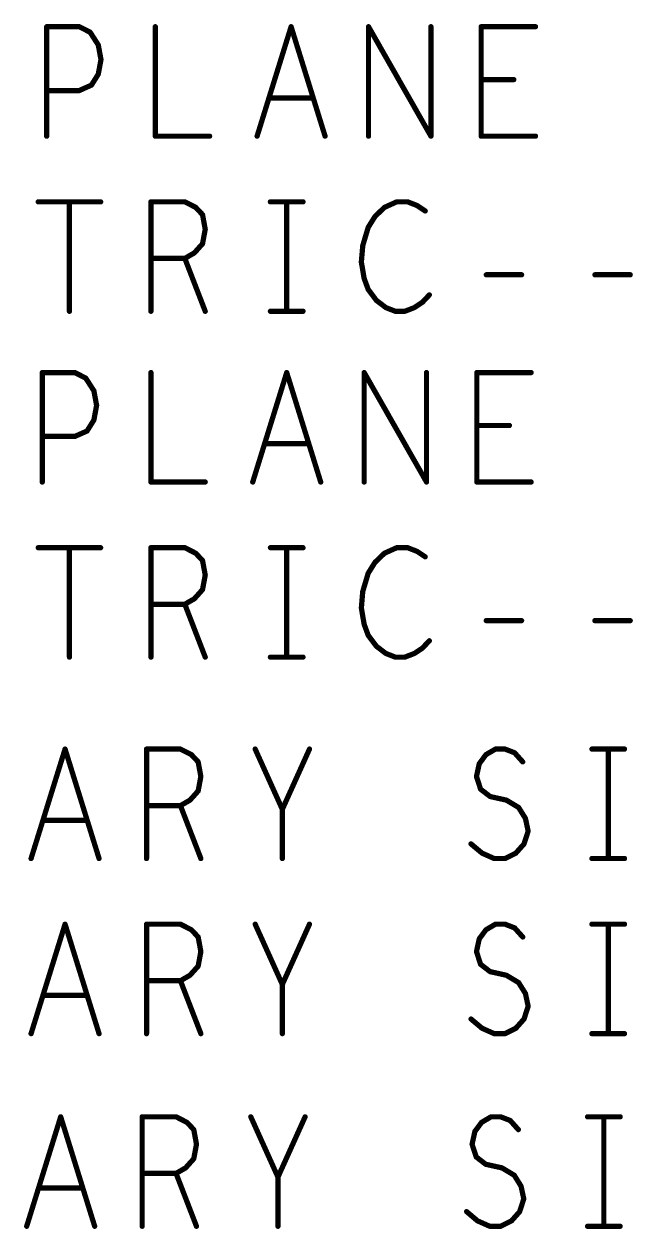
# Model space of a CAD drawing. Extents: x -18 to 16.1, y -6.6 to 15.5.
# Drawn here: x 10.707 to 11.402, y 8.502 to 9.878 of the extents above; entities that cross this region are included whole.
import ezdxf

# ---------------------------------------------------------------- set-up
doc = ezdxf.new("R2010")
doc.units = 0
doc.layers.get('0').update_dxf_attribs({"linetype": 'CONTINUOUS'})
doc.layers.add('FAB', color=13, linetype='CONTINUOUS')

# ---------------------------------------------------------------- blocks, each defined once
blk = doc.blocks.new('ROUND_1')
at = {"const_width": 0.003}
blk.add_lwpolyline([(-0.0015, 0, 1), (0.0015, 0, 1)], format="xyb", close=True, dxfattribs=at)

msp = doc.modelspace()

# ---------------------------------------------------------------- linework, layer by layer
at = {"layer": 'FAB', "const_width": 0.006}
for points in [[(10.7325, 9.75), (10.7325, 9.875)], [(10.7325, 9.875), (10.7697, 9.875)], [(10.7697, 9.875), (10.7821, 9.8687)], [(10.7821, 9.8687), (10.7914, 9.8542)], [(10.8565, 9.875), (10.8565, 9.75)], [(10.9727, 9.75), (11.0115, 9.875)], [(11.0115, 9.875), (11.0503, 9.75)], [(11.0999, 9.75), (11.0999, 9.875)], [(11.0999, 9.875), (11.1711, 9.75)], [(11.1711, 9.75), (11.1711, 9.875)], [(11.2285, 9.75), (11.2285, 9.875)], [(11.2285, 9.875), (11.2905, 9.875)], [(10.7914, 9.8542), (10.7945, 9.8375)], [(10.7945, 9.8375), (10.7914, 9.8208)], [(10.7836, 9.8083), (10.7697, 9.8021)], [(10.7914, 9.8208), (10.7836, 9.8083)], [(11.2657, 9.8146), (11.2285, 9.8146)], [(10.7697, 9.8021), (10.7325, 9.8021)], [(11.0363, 9.7937), (10.9867, 9.7937)], [(10.8565, 9.75), (10.9185, 9.75)], [(11.2905, 9.75), (11.2285, 9.75)], [(10.7229, 9.675), (10.7941, 9.675)], [(10.7585, 9.675), (10.7585, 9.55)], [(10.8515, 9.55), (10.8515, 9.675)], [(10.8515, 9.675), (10.8902, 9.675)], [(10.8902, 9.675), (10.9026, 9.6687)], [(10.9879, 9.675), (11.0251, 9.675)], [(11.0065, 9.675), (11.0065, 9.55)], [(11.1321, 9.675), (11.1181, 9.6687)], [(11.1445, 9.675), (11.1321, 9.675)], [(11.1553, 9.6708), (11.1445, 9.675)], [(11.1646, 9.6646), (11.1553, 9.6708)], [(10.9026, 9.6687), (10.9104, 9.6604)], [(10.9104, 9.6604), (10.9135, 9.6437)], [(11.1073, 9.6583), (11.0995, 9.6458)], [(11.1181, 9.6687), (11.1073, 9.6583)], [(10.9135, 9.6437), (10.9104, 9.6271)], [(11.0995, 9.6458), (11.0933, 9.625)], [(10.9011, 9.6167), (10.8902, 9.6104)], [(10.9104, 9.6271), (10.9011, 9.6167)], [(11.0933, 9.625), (11.0917, 9.6062)], [(10.8902, 9.6104), (10.8515, 9.6104)], [(10.8902, 9.6104), (10.9135, 9.55)], [(11.0917, 9.6062), (11.0949, 9.5875)], [(11.2343, 9.5917), (11.2746, 9.5917)], [(11.3583, 9.5917), (11.3986, 9.5917)], [(11.0949, 9.5875), (11.0995, 9.575)], [(11.0995, 9.575), (11.1088, 9.5625)], [(11.1088, 9.5625), (11.1197, 9.5542)], [(11.1522, 9.5542), (11.1615, 9.5604)], [(11.1615, 9.5604), (11.1693, 9.5687)], [(10.9879, 9.55), (11.0251, 9.55)], [(11.1197, 9.5542), (11.1305, 9.55)], [(11.1305, 9.55), (11.1413, 9.55)], [(11.1413, 9.55), (11.1522, 9.5542)], [(10.7275, 9.355), (10.7275, 9.48)], [(10.7275, 9.48), (10.7647, 9.48)], [(10.7647, 9.48), (10.7771, 9.4737)], [(10.8515, 9.48), (10.8515, 9.355)], [(10.9677, 9.355), (11.0065, 9.48)], [(11.0065, 9.48), (11.0453, 9.355)], [(11.0949, 9.355), (11.0949, 9.48)], [(11.0949, 9.48), (11.1661, 9.355)], [(11.1661, 9.355), (11.1661, 9.48)], [(11.2235, 9.355), (11.2235, 9.48)], [(11.2235, 9.48), (11.2855, 9.48)], [(10.7771, 9.4737), (10.7864, 9.4592)], [(10.7864, 9.4592), (10.7895, 9.4425)], [(10.7895, 9.4425), (10.7864, 9.4258)], [(10.7864, 9.4258), (10.7786, 9.4133)], [(10.7786, 9.4133), (10.7647, 9.4071)], [(11.2607, 9.4196), (11.2235, 9.4196)], [(10.7647, 9.4071), (10.7275, 9.4071)], [(11.0313, 9.3987), (10.9817, 9.3987)], [(10.8515, 9.355), (10.9135, 9.355)], [(11.2855, 9.355), (11.2235, 9.355)], [(10.7229, 9.28), (10.7941, 9.28)], [(10.7585, 9.28), (10.7585, 9.155)], [(10.8515, 9.155), (10.8515, 9.28)], [(10.8515, 9.28), (10.8902, 9.28)], [(10.8902, 9.28), (10.9026, 9.2737)], [(10.9026, 9.2737), (10.9104, 9.2654)], [(10.9879, 9.28), (11.0251, 9.28)], [(11.0065, 9.28), (11.0065, 9.155)], [(11.1181, 9.2737), (11.1073, 9.2633)], [(11.1321, 9.28), (11.1181, 9.2737)], [(11.1445, 9.28), (11.1321, 9.28)], [(11.1553, 9.2758), (11.1445, 9.28)], [(11.1646, 9.2696), (11.1553, 9.2758)], [(10.9104, 9.2654), (10.9135, 9.2487)], [(11.1073, 9.2633), (11.0995, 9.2508)], [(10.9135, 9.2487), (10.9104, 9.2321)], [(11.0995, 9.2508), (11.0933, 9.23)], [(10.9104, 9.2321), (10.9011, 9.2217)], [(11.0933, 9.23), (11.0917, 9.2112)], [(10.9011, 9.2217), (10.8902, 9.2154)], [(10.8902, 9.2154), (10.8515, 9.2154)], [(10.8902, 9.2154), (10.9135, 9.155)], [(11.0917, 9.2112), (11.0949, 9.1925)], [(11.0949, 9.1925), (11.0995, 9.18)], [(11.2343, 9.1967), (11.2746, 9.1967)], [(11.3583, 9.1967), (11.3986, 9.1967)], [(11.0995, 9.18), (11.1088, 9.1675)], [(11.1088, 9.1675), (11.1197, 9.1592)], [(11.1522, 9.1592), (11.1615, 9.1654)], [(11.1615, 9.1654), (11.1693, 9.1737)], [(10.9879, 9.155), (11.0251, 9.155)], [(11.1197, 9.1592), (11.1305, 9.155)], [(11.1305, 9.155), (11.1413, 9.155)], [(11.1413, 9.155), (11.1522, 9.1592)], [(10.7147, 8.925), (10.7535, 9.05)], [(10.7535, 9.05), (10.7923, 8.925)], [(10.8465, 8.925), (10.8465, 9.05)], [(10.8465, 9.05), (10.8852, 9.05)], [(10.8852, 9.05), (10.8976, 9.0437)], [(10.8976, 9.0437), (10.9054, 9.0354)], [(11.0015, 8.9812), (10.9705, 9.05)], [(11.0325, 9.05), (11.0015, 8.9812)], [(11.2263, 9.0333), (11.234, 9.0437)], [(11.234, 9.0437), (11.2448, 9.05)], [(11.2448, 9.05), (11.2557, 9.05)], [(11.2557, 9.05), (11.2666, 9.0458)], [(11.2666, 9.0458), (11.2759, 9.0354)], [(11.3549, 9.05), (11.3921, 9.05)], [(11.3735, 9.05), (11.3735, 8.925)], [(10.9054, 9.0354), (10.9085, 9.0187)], [(11.2231, 9.0187), (11.2263, 9.0333)], [(10.9085, 9.0187), (10.9054, 9.0021)], [(11.2278, 9.0042), (11.2231, 9.0187)], [(10.9054, 9.0021), (10.8961, 8.9917)], [(11.2387, 8.9958), (11.2278, 9.0042)], [(10.8852, 8.9854), (10.8465, 8.9854)], [(10.8961, 8.9917), (10.8852, 8.9854)], [(10.8852, 8.9854), (10.9085, 8.925)], [(11.2572, 8.9917), (11.2387, 8.9958)], [(11.2712, 8.9833), (11.2572, 8.9917)], [(11.279, 8.9708), (11.2712, 8.9833)], [(10.7783, 8.9687), (10.7287, 8.9687)], [(11.0015, 8.925), (11.0015, 8.9812)], [(11.2821, 8.9563), (11.279, 8.9708)], [(11.2774, 8.9417), (11.2821, 8.9563)], [(11.2169, 8.9417), (11.2294, 8.9312)], [(11.2681, 8.9312), (11.2774, 8.9417)], [(11.2294, 8.9312), (11.2433, 8.925)], [(11.2557, 8.925), (11.2681, 8.9312)], [(11.2433, 8.925), (11.2557, 8.925)], [(11.3549, 8.925), (11.3921, 8.925)], [(10.7147, 8.725), (10.7535, 8.85)], [(10.7535, 8.85), (10.7923, 8.725)], [(10.8465, 8.725), (10.8465, 8.85)], [(10.8465, 8.85), (10.8852, 8.85)], [(10.8852, 8.85), (10.8976, 8.8437)], [(11.0015, 8.7812), (10.9705, 8.85)], [(11.0325, 8.85), (11.0015, 8.7812)], [(11.234, 8.8437), (11.2448, 8.85)], [(11.2448, 8.85), (11.2557, 8.85)], [(11.2557, 8.85), (11.2666, 8.8458)], [(11.2666, 8.8458), (11.2759, 8.8354)], [(11.3549, 8.85), (11.3921, 8.85)], [(11.3735, 8.85), (11.3735, 8.725)], [(10.8976, 8.8437), (10.9054, 8.8354)], [(10.9054, 8.8354), (10.9085, 8.8187)], [(11.2231, 8.8187), (11.2263, 8.8333)], [(11.2263, 8.8333), (11.234, 8.8437)], [(10.9085, 8.8187), (10.9054, 8.8021)], [(11.2278, 8.8042), (11.2231, 8.8187)], [(11.2387, 8.7958), (11.2278, 8.8042)], [(10.8961, 8.7917), (10.8852, 8.7854)], [(10.9054, 8.8021), (10.8961, 8.7917)], [(11.2572, 8.7917), (11.2387, 8.7958)], [(11.2712, 8.7833), (11.2572, 8.7917)], [(10.8852, 8.7854), (10.8465, 8.7854)], [(10.8852, 8.7854), (10.9085, 8.725)], [(11.0015, 8.725), (11.0015, 8.7812)], [(11.279, 8.7708), (11.2712, 8.7833)], [(10.7783, 8.7687), (10.7287, 8.7687)], [(11.2821, 8.7563), (11.279, 8.7708)], [(11.2774, 8.7417), (11.2821, 8.7563)], [(11.2169, 8.7417), (11.2294, 8.7312)], [(11.2681, 8.7312), (11.2774, 8.7417)], [(11.2294, 8.7312), (11.2433, 8.725)], [(11.2433, 8.725), (11.2557, 8.725)], [(11.2557, 8.725), (11.2681, 8.7312)], [(11.3549, 8.725), (11.3921, 8.725)], [(10.7097, 8.505), (10.7485, 8.63)], [(10.7485, 8.63), (10.7873, 8.505)], [(10.8415, 8.505), (10.8415, 8.63)], [(10.8415, 8.63), (10.8802, 8.63)], [(10.8802, 8.63), (10.8926, 8.6237)], [(10.9965, 8.5612), (10.9655, 8.63)], [(11.0275, 8.63), (10.9965, 8.5612)], [(11.229, 8.6237), (11.2398, 8.63)], [(11.2398, 8.63), (11.2507, 8.63)], [(11.2507, 8.63), (11.2616, 8.6258)], [(11.2616, 8.6258), (11.2709, 8.6154)], [(11.3499, 8.63), (11.3871, 8.63)], [(11.3685, 8.63), (11.3685, 8.505)], [(10.8926, 8.6237), (10.9004, 8.6154)], [(10.9004, 8.6154), (10.9035, 8.5987)], [(11.2181, 8.5987), (11.2213, 8.6133)], [(11.2213, 8.6133), (11.229, 8.6237)], [(10.9035, 8.5987), (10.9004, 8.5821)], [(11.2228, 8.5842), (11.2181, 8.5987)], [(11.2337, 8.5758), (11.2228, 8.5842)], [(10.8911, 8.5717), (10.8802, 8.5654)], [(10.9004, 8.5821), (10.8911, 8.5717)], [(11.2522, 8.5717), (11.2337, 8.5758)], [(11.2662, 8.5633), (11.2522, 8.5717)], [(10.8802, 8.5654), (10.8415, 8.5654)], [(10.8802, 8.5654), (10.9035, 8.505)], [(10.9965, 8.505), (10.9965, 8.5612)], [(11.274, 8.5508), (11.2662, 8.5633)], [(10.7733, 8.5487), (10.7237, 8.5487)], [(11.2771, 8.5363), (11.274, 8.5508)], [(11.2724, 8.5217), (11.2771, 8.5363)], [(11.2119, 8.5217), (11.2243, 8.5112)], [(11.2631, 8.5112), (11.2724, 8.5217)], [(11.2243, 8.5112), (11.2383, 8.505)], [(11.2383, 8.505), (11.2507, 8.505)], [(11.2507, 8.505), (11.2631, 8.5112)], [(11.3499, 8.505), (11.3871, 8.505)]]:
    msp.add_lwpolyline(points, dxfattribs=at)

# ---------------------------------------------------------------- block references
at = {"layer": 'FAB'}
for p in [(10.7325, 9.875), (10.7325, 9.875), (10.7697, 9.875), (10.7697, 9.875), (10.7821, 9.8687), (10.7821, 9.8687), (10.8565, 9.875), (11.0115, 9.875), (11.0115, 9.875), (11.0999, 9.875), (11.0999, 9.875), (11.1711, 9.875), (11.2285, 9.875), (11.2285, 9.875), (11.2905, 9.875), (10.7914, 9.8542), (10.7914, 9.8542), (10.7945, 9.8375), (10.7945, 9.8375), (10.7836, 9.8083), (10.7836, 9.8083), (10.7914, 9.8208), (10.7914, 9.8208), (11.2285, 9.8146), (11.2657, 9.8146), (10.7325, 9.8021), (10.7697, 9.8021), (10.7697, 9.8021), (10.9867, 9.7937), (11.0363, 9.7937), (10.7325, 9.75), (10.8565, 9.75), (10.8565, 9.75), (10.9185, 9.75), (10.9727, 9.75), (11.0503, 9.75), (11.0999, 9.75), (11.1711, 9.75), (11.1711, 9.75), (11.2285, 9.75), (11.2285, 9.75), (11.2905, 9.75), (10.7229, 9.675), (10.7585, 9.675), (10.7941, 9.675), (10.8515, 9.675), (10.8515, 9.675), (10.8902, 9.675), (10.8902, 9.675), (10.9879, 9.675), (11.0065, 9.675), (11.0251, 9.675), (11.1321, 9.675), (11.1321, 9.675), (11.1445, 9.675), (11.1445, 9.675), (11.1553, 9.6708), (11.1553, 9.6708), (10.9026, 9.6687), (10.9026, 9.6687), (10.9104, 9.6604), (10.9104, 9.6604), (11.1073, 9.6583), (11.1073, 9.6583), (11.1181, 9.6687), (11.1181, 9.6687), (11.1646, 9.6646), (10.9135, 9.6437), (10.9135, 9.6437), (11.0995, 9.6458), (11.0995, 9.6458), (10.9011, 9.6167), (10.9011, 9.6167), (10.9104, 9.6271), (10.9104, 9.6271), (11.0933, 9.625), (11.0933, 9.625), (10.8515, 9.6104), (10.8902, 9.6104), (10.8902, 9.6104), (10.8902, 9.6104), (11.0917, 9.6062), (11.0917, 9.6062), (11.2343, 9.5917), (11.2746, 9.5917), (11.3583, 9.5917), (11.3986, 9.5917), (11.0949, 9.5875), (11.0949, 9.5875), (11.0995, 9.575), (11.0995, 9.575), (11.1088, 9.5625), (11.1088, 9.5625), (11.1615, 9.5604), (11.1615, 9.5604), (11.1693, 9.5687), (10.7585, 9.55), (10.8515, 9.55), (10.9135, 9.55), (10.9879, 9.55), (11.0065, 9.55), (11.0251, 9.55), (11.1197, 9.5542), (11.1197, 9.5542), (11.1305, 9.55), (11.1305, 9.55), (11.1413, 9.55), (11.1413, 9.55), (11.1522, 9.5542), (11.1522, 9.5542), (10.7275, 9.48), (10.7275, 9.48), (10.7647, 9.48), (10.7647, 9.48), (10.8515, 9.48), (11.0065, 9.48), (11.0065, 9.48), (11.0949, 9.48), (11.0949, 9.48), (11.1661, 9.48), (11.2235, 9.48), (11.2235, 9.48), (11.2855, 9.48), (10.7771, 9.4737), (10.7771, 9.4737), (10.7864, 9.4592), (10.7864, 9.4592), (10.7895, 9.4425), (10.7895, 9.4425), (10.7864, 9.4258), (10.7864, 9.4258), (10.7786, 9.4133), (10.7786, 9.4133), (11.2235, 9.4196), (11.2607, 9.4196), (10.7275, 9.4071), (10.7647, 9.4071), (10.7647, 9.4071), (10.9817, 9.3987), (11.0313, 9.3987), (10.7275, 9.355), (10.8515, 9.355), (10.8515, 9.355), (10.9135, 9.355), (10.9677, 9.355), (11.0453, 9.355), (11.0949, 9.355), (11.1661, 9.355), (11.1661, 9.355), (11.2235, 9.355), (11.2235, 9.355), (11.2855, 9.355), (10.7229, 9.28), (10.7585, 9.28), (10.7941, 9.28), (10.8515, 9.28), (10.8515, 9.28), (10.8902, 9.28), (10.8902, 9.28), (10.9026, 9.2737), (10.9026, 9.2737), (10.9879, 9.28), (11.0065, 9.28), (11.0251, 9.28), (11.1181, 9.2737), (11.1181, 9.2737), (11.1321, 9.28), (11.1321, 9.28), (11.1445, 9.28), (11.1445, 9.28), (11.1553, 9.2758), (11.1553, 9.2758), (10.9104, 9.2654), (10.9104, 9.2654), (11.1073, 9.2633), (11.1073, 9.2633), (11.1646, 9.2696), (10.9135, 9.2487), (10.9135, 9.2487), (11.0995, 9.2508), (11.0995, 9.2508), (10.9104, 9.2321), (10.9104, 9.2321), (11.0933, 9.23), (11.0933, 9.23), (10.9011, 9.2217), (10.9011, 9.2217), (10.8515, 9.2154), (10.8902, 9.2154), (10.8902, 9.2154), (10.8902, 9.2154), (11.0917, 9.2112), (11.0917, 9.2112), (11.0949, 9.1925), (11.0949, 9.1925), (11.2343, 9.1967), (11.2746, 9.1967), (11.3583, 9.1967), (11.3986, 9.1967), (11.0995, 9.18), (11.0995, 9.18), (11.1088, 9.1675), (11.1088, 9.1675), (11.1615, 9.1654), (11.1615, 9.1654), (11.1693, 9.1737), (10.7585, 9.155), (10.8515, 9.155), (10.9135, 9.155), (10.9879, 9.155), (11.0065, 9.155), (11.0251, 9.155), (11.1197, 9.1592), (11.1197, 9.1592), (11.1305, 9.155), (11.1305, 9.155), (11.1413, 9.155), (11.1413, 9.155), (11.1522, 9.1592), (11.1522, 9.1592), (10.7535, 9.05), (10.7535, 9.05), (10.8465, 9.05), (10.8465, 9.05), (10.8852, 9.05), (10.8852, 9.05), (10.8976, 9.0437), (10.8976, 9.0437), (10.9705, 9.05), (11.0325, 9.05), (11.234, 9.0437), (11.234, 9.0437), (11.2448, 9.05), (11.2448, 9.05), (11.2557, 9.05), (11.2557, 9.05), (11.2666, 9.0458), (11.2666, 9.0458), (11.3549, 9.05), (11.3735, 9.05), (11.3921, 9.05), (10.9054, 9.0354), (10.9054, 9.0354), (11.2263, 9.0333), (11.2263, 9.0333), (11.2759, 9.0354), (10.9085, 9.0187), (10.9085, 9.0187), (11.2231, 9.0187), (11.2231, 9.0187), (10.9054, 9.0021), (10.9054, 9.0021), (11.2278, 9.0042), (11.2278, 9.0042), (10.8465, 8.9854), (10.8852, 8.9854), (10.8852, 8.9854), (10.8852, 8.9854), (10.8961, 8.9917), (10.8961, 8.9917), (11.2387, 8.9958), (11.2387, 8.9958), (11.2572, 8.9917), (11.2572, 8.9917), (11.2712, 8.9833), (11.2712, 8.9833), (10.7287, 8.9687), (10.7783, 8.9687), (11.0015, 8.9812), (11.0015, 8.9812), (11.0015, 8.9812), (11.279, 8.9708), (11.279, 8.9708), (11.2821, 8.9563), (11.2821, 8.9563), (11.2169, 8.9417), (11.2774, 8.9417), (11.2774, 8.9417), (11.2294, 8.9312), (11.2294, 8.9312), (11.2681, 8.9312), (11.2681, 8.9312), (10.7147, 8.925), (10.7923, 8.925), (10.8465, 8.925), (10.9085, 8.925), (11.0015, 8.925), (11.2433, 8.925), (11.2433, 8.925), (11.2557, 8.925), (11.2557, 8.925), (11.3549, 8.925), (11.3735, 8.925), (11.3921, 8.925), (10.7535, 8.85), (10.7535, 8.85), (10.8465, 8.85), (10.8465, 8.85), (10.8852, 8.85), (10.8852, 8.85), (10.9705, 8.85), (11.0325, 8.85), (11.2448, 8.85), (11.2448, 8.85), (11.2557, 8.85), (11.2557, 8.85), (11.2666, 8.8458), (11.2666, 8.8458), (11.3549, 8.85), (11.3735, 8.85), (11.3921, 8.85), (10.8976, 8.8437), (10.8976, 8.8437), (10.9054, 8.8354), (10.9054, 8.8354), (11.2263, 8.8333), (11.2263, 8.8333), (11.234, 8.8437), (11.234, 8.8437), (11.2759, 8.8354), (10.9085, 8.8187), (10.9085, 8.8187), (11.2231, 8.8187), (11.2231, 8.8187), (11.2278, 8.8042), (11.2278, 8.8042), (10.8961, 8.7917), (10.8961, 8.7917), (10.9054, 8.8021), (10.9054, 8.8021), (11.2387, 8.7958), (11.2387, 8.7958), (11.2572, 8.7917), (11.2572, 8.7917), (10.8465, 8.7854), (10.8852, 8.7854), (10.8852, 8.7854), (10.8852, 8.7854), (11.0015, 8.7812), (11.0015, 8.7812), (11.0015, 8.7812), (11.2712, 8.7833), (11.2712, 8.7833), (10.7287, 8.7687), (10.7783, 8.7687), (11.279, 8.7708), (11.279, 8.7708), (11.2821, 8.7563), (11.2821, 8.7563), (11.2169, 8.7417), (11.2774, 8.7417), (11.2774, 8.7417), (10.7147, 8.725), (10.7923, 8.725), (10.8465, 8.725), (10.9085, 8.725), (11.0015, 8.725), (11.2294, 8.7312), (11.2294, 8.7312), (11.2433, 8.725), (11.2433, 8.725), (11.2557, 8.725), (11.2557, 8.725), (11.2681, 8.7312), (11.2681, 8.7312), (11.3549, 8.725), (11.3735, 8.725), (11.3921, 8.725), (10.7485, 8.63), (10.7485, 8.63), (10.8415, 8.63), (10.8415, 8.63), (10.8802, 8.63), (10.8802, 8.63), (10.9655, 8.63), (11.0275, 8.63), (11.2398, 8.63), (11.2398, 8.63), (11.2507, 8.63), (11.2507, 8.63), (11.2616, 8.6258), (11.2616, 8.6258), (11.3499, 8.63), (11.3685, 8.63), (11.3871, 8.63), (10.8926, 8.6237), (10.8926, 8.6237), (10.9004, 8.6154), (10.9004, 8.6154), (11.2213, 8.6133), (11.2213, 8.6133), (11.229, 8.6237), (11.229, 8.6237), (11.2709, 8.6154), (10.9035, 8.5987), (10.9035, 8.5987), (11.2181, 8.5987), (11.2181, 8.5987), (11.2228, 8.5842), (11.2228, 8.5842), (10.8911, 8.5717), (10.8911, 8.5717), (10.9004, 8.5821), (10.9004, 8.5821), (11.2337, 8.5758), (11.2337, 8.5758), (11.2522, 8.5717), (11.2522, 8.5717), (10.8415, 8.5654), (10.8802, 8.5654), (10.8802, 8.5654), (10.8802, 8.5654), (10.9965, 8.5612), (10.9965, 8.5612), (10.9965, 8.5612), (11.2662, 8.5633), (11.2662, 8.5633), (10.7237, 8.5487), (10.7733, 8.5487), (11.274, 8.5508), (11.274, 8.5508), (11.2771, 8.5363), (11.2771, 8.5363), (11.2119, 8.5217), (11.2724, 8.5217), (11.2724, 8.5217), (10.7097, 8.505), (10.7873, 8.505), (10.8415, 8.505), (10.9035, 8.505), (10.9965, 8.505), (11.2243, 8.5112), (11.2243, 8.5112), (11.2383, 8.505), (11.2383, 8.505), (11.2507, 8.505), (11.2507, 8.505), (11.2631, 8.5112), (11.2631, 8.5112), (11.3499, 8.505), (11.3685, 8.505), (11.3871, 8.505)]:
    msp.add_blockref('ROUND_1', p, dxfattribs=at)

doc.saveas('drawing.dxf')
